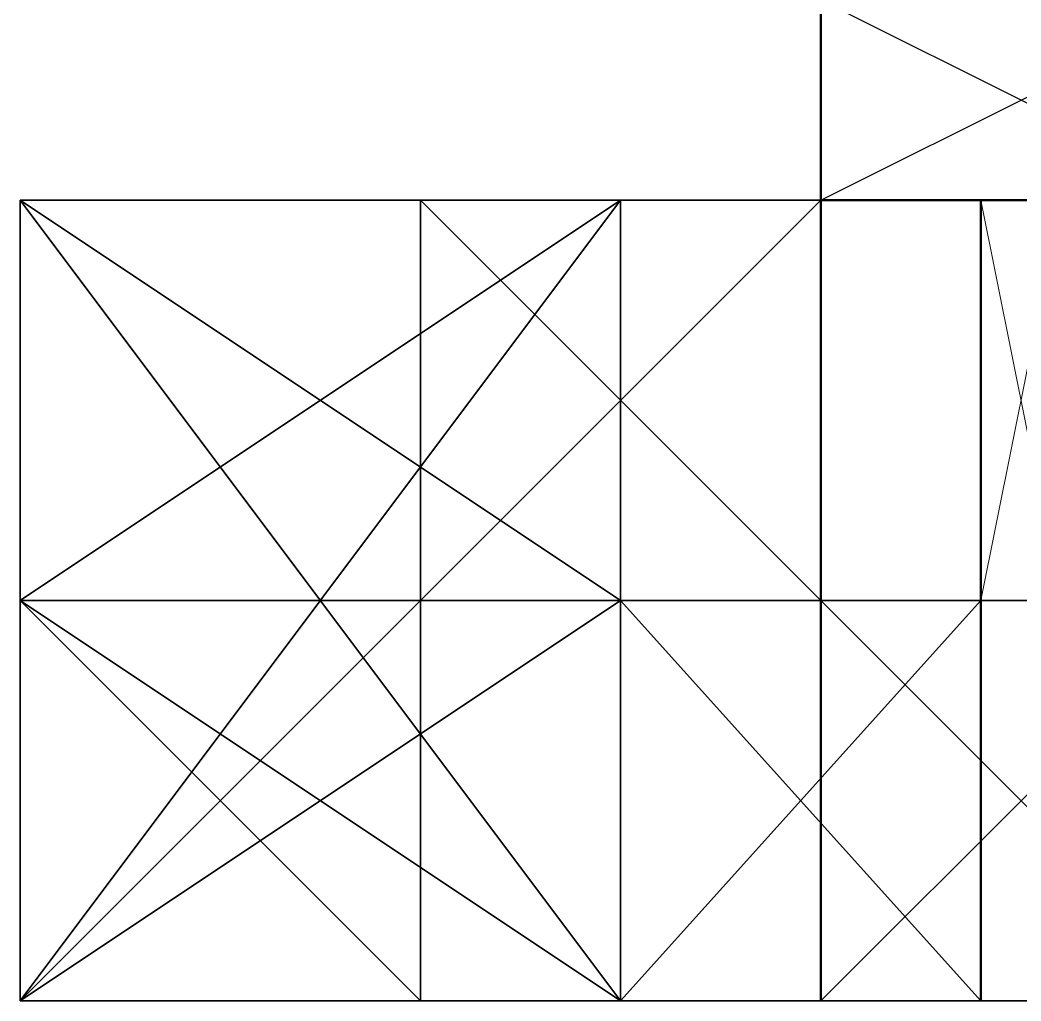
# Model space of a CAD drawing. Header units: metres. Extents: x -300 to 244, y -1173 to 40.
# Drawn here: x -300 to -280, y 0 to 19.6 of the extents above; entities that cross this region are included whole.
import ezdxf

# ---------------------------------------------------------------- set-up
doc = ezdxf.new("R2010")
doc.units = ezdxf.units.M
for name, color, linetype, lineweight in [('beam_x', 3, 'Continuous', 35), ('beam_y', 30, 'Continuous', 35), ('brace_floor', 7, 'Continuous', 18), ('brace_space', 250, 'Continuous', 35), ('brace_xz', 1, 'Continuous', 25), ('brace_yz', 6, 'Continuous', 25), ('bridge_beam', 6, 'Continuous', 50), ('bridge_brace_bot', 220, 'Continuous', 30), ('bridge_brace_face', 230, 'Continuous', 30), ('bridge_brace_top', 210, 'Continuous', 30), ('bridge_column', 200, 'Continuous', 40), ('bridge_shear_yz', 10, 'Continuous', 40), ('bridge_truss_side', 6, 'Continuous', 35), ('column', 5, 'Continuous', 50), ('core_wall', 44, 'Continuous', 50), ('OUTLINE', 9, 'Continuous', 25)]:
    doc.layers.add(name, color=color, linetype=linetype, lineweight=lineweight)

msp = doc.modelspace()

# ---------------------------------------------------------------- linework, layer by layer
at = {"layer": 'beam_x'}
for p, q in [((-300, 16), (-292, 16)), ((-300, 16, 9), (-292, 16, 9)), ((-300, 16, 15), (-292, 16, 15)), ((-300, 16, 21), (-292, 16, 21)), ((-300, 16, 27), (-292, 16, 27)), ((-300, 16, 33), (-292, 16, 33)), ((-300, 16, 39), (-292, 16, 39)), ((-300, 16, 45), (-292, 16, 45)), ((-300, 16, 51), (-292, 16, 51)), ((-300, 16, 57), (-292, 16, 57)), ((-300, 16, 63), (-292, 16, 63)), ((-300, 16, 69), (-292, 16, 69)), ((-300, 16, 75), (-292, 16, 75)), ((-292, 16), (-284, 16)), ((-292, 16, 9), (-284, 16, 9)), ((-292, 16, 15), (-284, 16, 15)), ((-292, 16, 21), (-284, 16, 21)), ((-292, 16, 27), (-284, 16, 27)), ((-292, 16, 33), (-284, 16, 33)), ((-292, 16, 39), (-284, 16, 39)), ((-292, 16, 45), (-284, 16, 45)), ((-292, 16, 51), (-284, 16, 51)), ((-292, 16, 57), (-284, 16, 57)), ((-292, 16, 63), (-284, 16, 63)), ((-292, 16, 69), (-284, 16, 69)), ((-292, 16, 75), (-284, 16, 75)), ((-288, 16, 81), (-280.8, 16, 81)), ((-288, 16, 87), (-280.8, 16, 87)), ((-288, 16, 93), (-280.8, 16, 93)), ((-288, 16, 99), (-280.8, 16, 99)), ((-288, 16, 105), (-280.8, 16, 105)), ((-288, 16, 111), (-280.8, 16, 111)), ((-288, 16, 117), (-280.8, 16, 117)), ((-288, 16, 123), (-280.8, 16, 123)), ((-288, 16, 129), (-280.8, 16, 129)), ((-288, 16, 135), (-280.8, 16, 135)), ((-288, 16, 141), (-280.8, 16, 141)), ((-288, 16, 147), (-280.8, 16, 147)), ((-288, 16, 153), (-280.8, 16, 153)), ((-284, 16), (-276, 16)), ((-284, 16, 9), (-276, 16, 9)), ((-284, 16, 15), (-276, 16, 15)), ((-284, 16, 21), (-276, 16, 21)), ((-284, 16, 27), (-276, 16, 27)), ((-284, 16, 33), (-276, 16, 33)), ((-284, 16, 39), (-276, 16, 39)), ((-284, 16, 45), (-276, 16, 45)), ((-284, 16, 51), (-276, 16, 51)), ((-284, 16, 57), (-276, 16, 57)), ((-284, 16, 63), (-276, 16, 63)), ((-284, 16, 69), (-276, 16, 69)), ((-284, 16, 75), (-276, 16, 75)), ((-280.8, 16, 81), (-279.2, 16, 81)), ((-280.8, 16, 87), (-279.2, 16, 87)), ((-280.8, 16, 93), (-279.2, 16, 93)), ((-280.8, 16, 99), (-279.2, 16, 99)), ((-280.8, 16, 105), (-279.2, 16, 105)), ((-280.8, 16, 111), (-279.2, 16, 111)), ((-280.8, 16, 117), (-279.2, 16, 117)), ((-280.8, 16, 123), (-279.2, 16, 123)), ((-280.8, 16, 129), (-279.2, 16, 129)), ((-280.8, 16, 135), (-279.2, 16, 135)), ((-280.8, 16, 141), (-279.2, 16, 141)), ((-280.8, 16, 147), (-279.2, 16, 147)), ((-280.8, 16, 153), (-279.2, 16, 153)), ((-300, 8), (-292, 8)), ((-300, 8, 9), (-292, 8, 9)), ((-300, 8, 15), (-292, 8, 15)), ((-300, 8, 21), (-292, 8, 21)), ((-300, 8, 27), (-292, 8, 27)), ((-300, 8, 33), (-292, 8, 33)), ((-300, 8, 39), (-292, 8, 39)), ((-300, 8, 45), (-292, 8, 45)), ((-300, 8, 51), (-292, 8, 51)), ((-300, 8, 57), (-292, 8, 57)), ((-300, 8, 63), (-292, 8, 63)), ((-300, 8, 69), (-292, 8, 69)), ((-300, 8, 75), (-292, 8, 75)), ((-292, 8), (-284, 8)), ((-292, 8, 9), (-284, 8, 9)), ((-292, 8, 15), (-284, 8, 15)), ((-292, 8, 21), (-284, 8, 21)), ((-292, 8, 27), (-284, 8, 27)), ((-292, 8, 33), (-284, 8, 33)), ((-292, 8, 39), (-284, 8, 39)), ((-292, 8, 45), (-284, 8, 45)), ((-292, 8, 51), (-284, 8, 51)), ((-292, 8, 57), (-284, 8, 57)), ((-292, 8, 63), (-284, 8, 63)), ((-292, 8, 69), (-284, 8, 69)), ((-292, 8, 75), (-284, 8, 75)), ((-288, 8, 81), (-280.8, 8, 81)), ((-288, 8, 87), (-280.8, 8, 87)), ((-288, 8, 93), (-280.8, 8, 93)), ((-288, 8, 99), (-280.8, 8, 99)), ((-288, 8, 105), (-280.8, 8, 105)), ((-288, 8, 111), (-280.8, 8, 111)), ((-288, 8, 117), (-280.8, 8, 117)), ((-288, 8, 123), (-280.8, 8, 123)), ((-288, 8, 129), (-280.8, 8, 129)), ((-288, 8, 135), (-280.8, 8, 135)), ((-288, 8, 141), (-280.8, 8, 141)), ((-288, 8, 147), (-280.8, 8, 147)), ((-288, 8, 153), (-280.8, 8, 153)), ((-284, 8), (-276, 8)), ((-284, 8, 9), (-276, 8, 9)), ((-284, 8, 15), (-276, 8, 15)), ((-284, 8, 21), (-276, 8, 21)), ((-284, 8, 27), (-276, 8, 27)), ((-284, 8, 33), (-276, 8, 33)), ((-284, 8, 39), (-276, 8, 39)), ((-284, 8, 45), (-276, 8, 45)), ((-284, 8, 51), (-276, 8, 51)), ((-284, 8, 57), (-276, 8, 57)), ((-284, 8, 63), (-276, 8, 63)), ((-284, 8, 69), (-276, 8, 69)), ((-284, 8, 75), (-276, 8, 75)), ((-280.8, 8, 81), (-279.2, 8, 81)), ((-280.8, 8, 87), (-279.2, 8, 87)), ((-280.8, 8, 93), (-279.2, 8, 93)), ((-280.8, 8, 99), (-279.2, 8, 99)), ((-280.8, 8, 105), (-279.2, 8, 105)), ((-280.8, 8, 111), (-279.2, 8, 111)), ((-280.8, 8, 117), (-279.2, 8, 117)), ((-280.8, 8, 123), (-279.2, 8, 123)), ((-280.8, 8, 129), (-279.2, 8, 129)), ((-280.8, 8, 135), (-279.2, 8, 135)), ((-280.8, 8, 141), (-279.2, 8, 141)), ((-280.8, 8, 147), (-279.2, 8, 147)), ((-280.8, 8, 153), (-279.2, 8, 153)), ((-300, 0), (-292, 0)), ((-300, 0, 9), (-292, 0, 9)), ((-300, 0, 15), (-292, 0, 15)), ((-300, 0, 21), (-292, 0, 21)), ((-300, 0, 27), (-292, 0, 27)), ((-300, 0, 33), (-292, 0, 33)), ((-300, 0, 39), (-292, 0, 39)), ((-300, 0, 45), (-292, 0, 45)), ((-300, 0, 51), (-292, 0, 51)), ((-300, 0, 57), (-292, 0, 57)), ((-300, 0, 63), (-292, 0, 63)), ((-300, 0, 69), (-292, 0, 69)), ((-300, 0, 75), (-292, 0, 75)), ((-292, 0), (-284, 0)), ((-292, 0, 9), (-284, 0, 9)), ((-292, 0, 15), (-284, 0, 15)), ((-292, 0, 21), (-284, 0, 21)), ((-292, 0, 27), (-284, 0, 27)), ((-292, 0, 33), (-284, 0, 33)), ((-292, 0, 39), (-284, 0, 39)), ((-292, 0, 45), (-284, 0, 45)), ((-292, 0, 51), (-284, 0, 51)), ((-292, 0, 57), (-284, 0, 57)), ((-292, 0, 63), (-284, 0, 63)), ((-292, 0, 69), (-284, 0, 69)), ((-292, 0, 75), (-284, 0, 75)), ((-288, 0, 81), (-280.8, 0, 81)), ((-288, 0, 87), (-280.8, 0, 87)), ((-288, 0, 93), (-280.8, 0, 93)), ((-288, 0, 99), (-280.8, 0, 99)), ((-288, 0, 105), (-280.8, 0, 105)), ((-288, 0, 111), (-280.8, 0, 111)), ((-288, 0, 117), (-280.8, 0, 117)), ((-288, 0, 123), (-280.8, 0, 123)), ((-288, 0, 129), (-280.8, 0, 129)), ((-288, 0, 135), (-280.8, 0, 135)), ((-288, 0, 141), (-280.8, 0, 141)), ((-288, 0, 147), (-280.8, 0, 147)), ((-288, 0, 153), (-280.8, 0, 153)), ((-284, 0), (-276, 0)), ((-284, 0, 9), (-276, 0, 9)), ((-284, 0, 15), (-276, 0, 15)), ((-284, 0, 21), (-276, 0, 21)), ((-284, 0, 27), (-276, 0, 27)), ((-284, 0, 33), (-276, 0, 33)), ((-284, 0, 39), (-276, 0, 39)), ((-284, 0, 45), (-276, 0, 45)), ((-284, 0, 51), (-276, 0, 51)), ((-284, 0, 57), (-276, 0, 57)), ((-284, 0, 63), (-276, 0, 63)), ((-284, 0, 69), (-276, 0, 69)), ((-284, 0, 75), (-276, 0, 75)), ((-280.8, 0, 81), (-279.2, 0, 81)), ((-280.8, 0, 87), (-279.2, 0, 87)), ((-280.8, 0, 93), (-279.2, 0, 93)), ((-280.8, 0, 99), (-279.2, 0, 99)), ((-280.8, 0, 105), (-279.2, 0, 105)), ((-280.8, 0, 111), (-279.2, 0, 111)), ((-280.8, 0, 117), (-279.2, 0, 117)), ((-280.8, 0, 123), (-279.2, 0, 123)), ((-280.8, 0, 129), (-279.2, 0, 129)), ((-280.8, 0, 135), (-279.2, 0, 135)), ((-280.8, 0, 141), (-279.2, 0, 141)), ((-280.8, 0, 147), (-279.2, 0, 147)), ((-280.8, 0, 153), (-279.2, 0, 153))]:
    msp.add_line(p, q, dxfattribs=at)
at = {"layer": 'beam_y'}
for p, q in [((-300, 8), (-300, 16)), ((-300, 8, 9), (-300, 16, 9)), ((-300, 8, 15), (-300, 16, 15)), ((-300, 8, 21), (-300, 16, 21)), ((-300, 8, 27), (-300, 16, 27)), ((-300, 8, 33), (-300, 16, 33)), ((-300, 8, 39), (-300, 16, 39)), ((-300, 8, 45), (-300, 16, 45)), ((-300, 8, 51), (-300, 16, 51)), ((-300, 8, 57), (-300, 16, 57)), ((-300, 8, 63), (-300, 16, 63)), ((-300, 8, 69), (-300, 16, 69)), ((-300, 8, 75), (-300, 16, 75)), ((-292, 8), (-292, 16)), ((-292, 8, 9), (-292, 16, 9)), ((-292, 8, 15), (-292, 16, 15)), ((-292, 8, 21), (-292, 16, 21)), ((-292, 8, 27), (-292, 16, 27)), ((-292, 8, 33), (-292, 16, 33)), ((-292, 8, 39), (-292, 16, 39)), ((-292, 8, 45), (-292, 16, 45)), ((-292, 8, 51), (-292, 16, 51)), ((-292, 8, 57), (-292, 16, 57)), ((-292, 8, 63), (-292, 16, 63)), ((-292, 8, 69), (-292, 16, 69)), ((-292, 8, 75), (-292, 16, 75)), ((-288, 8, 81), (-288, 16, 81)), ((-288, 8, 87), (-288, 16, 87)), ((-288, 8, 93), (-288, 16, 93)), ((-288, 8, 99), (-288, 16, 99)), ((-288, 8, 105), (-288, 16, 105)), ((-288, 8, 111), (-288, 16, 111)), ((-288, 8, 117), (-288, 16, 117)), ((-288, 8, 123), (-288, 16, 123)), ((-288, 8, 129), (-288, 16, 129)), ((-288, 8, 135), (-288, 16, 135)), ((-288, 8, 141), (-288, 16, 141)), ((-288, 8, 147), (-288, 16, 147)), ((-288, 8, 153), (-288, 16, 153)), ((-284, 8), (-284, 16)), ((-284, 8, 9), (-284, 16, 9)), ((-284, 8, 15), (-284, 16, 15)), ((-284, 8, 21), (-284, 16, 21)), ((-284, 8, 27), (-284, 16, 27)), ((-284, 8, 33), (-284, 16, 33)), ((-284, 8, 39), (-284, 16, 39)), ((-284, 8, 45), (-284, 16, 45)), ((-284, 8, 51), (-284, 16, 51)), ((-284, 8, 57), (-284, 16, 57)), ((-284, 8, 63), (-284, 16, 63)), ((-284, 8, 69), (-284, 16, 69)), ((-284, 8, 75), (-284, 16, 75)), ((-280.8, 8, 81), (-280.8, 16, 81)), ((-280.8, 8, 87), (-280.8, 16, 87)), ((-280.8, 8, 93), (-280.8, 16, 93)), ((-280.8, 8, 99), (-280.8, 16, 99)), ((-280.8, 8, 105), (-280.8, 16, 105)), ((-280.8, 8, 111), (-280.8, 16, 111)), ((-280.8, 8, 117), (-280.8, 16, 117)), ((-280.8, 8, 123), (-280.8, 16, 123)), ((-280.8, 8, 129), (-280.8, 16, 129)), ((-280.8, 8, 135), (-280.8, 16, 135)), ((-280.8, 8, 141), (-280.8, 16, 141)), ((-280.8, 8, 147), (-280.8, 16, 147)), ((-280.8, 8, 153), (-280.8, 16, 153)), ((-300, 0), (-300, 8)), ((-300, 0, 9), (-300, 8, 9)), ((-300, 0, 15), (-300, 8, 15)), ((-300, 0, 21), (-300, 8, 21)), ((-300, 0, 27), (-300, 8, 27)), ((-300, 0, 33), (-300, 8, 33)), ((-300, 0, 39), (-300, 8, 39)), ((-300, 0, 45), (-300, 8, 45)), ((-300, 0, 51), (-300, 8, 51)), ((-300, 0, 57), (-300, 8, 57)), ((-300, 0, 63), (-300, 8, 63)), ((-300, 0, 69), (-300, 8, 69)), ((-300, 0, 75), (-300, 8, 75)), ((-292, 0), (-292, 8)), ((-292, 0, 9), (-292, 8, 9)), ((-292, 0, 15), (-292, 8, 15)), ((-292, 0, 21), (-292, 8, 21)), ((-292, 0, 27), (-292, 8, 27)), ((-292, 0, 33), (-292, 8, 33)), ((-292, 0, 39), (-292, 8, 39)), ((-292, 0, 45), (-292, 8, 45)), ((-292, 0, 51), (-292, 8, 51)), ((-292, 0, 57), (-292, 8, 57)), ((-292, 0, 63), (-292, 8, 63)), ((-292, 0, 69), (-292, 8, 69)), ((-292, 0, 75), (-292, 8, 75)), ((-288, 0, 81), (-288, 8, 81)), ((-288, 0, 87), (-288, 8, 87)), ((-288, 0, 93), (-288, 8, 93)), ((-288, 0, 99), (-288, 8, 99)), ((-288, 0, 105), (-288, 8, 105)), ((-288, 0, 111), (-288, 8, 111)), ((-288, 0, 117), (-288, 8, 117)), ((-288, 0, 123), (-288, 8, 123)), ((-288, 0, 129), (-288, 8, 129)), ((-288, 0, 135), (-288, 8, 135)), ((-288, 0, 141), (-288, 8, 141)), ((-288, 0, 147), (-288, 8, 147)), ((-288, 0, 153), (-288, 8, 153)), ((-284, 0), (-284, 8)), ((-284, 0, 9), (-284, 8, 9)), ((-284, 0, 15), (-284, 8, 15)), ((-284, 0, 21), (-284, 8, 21)), ((-284, 0, 27), (-284, 8, 27)), ((-284, 0, 33), (-284, 8, 33)), ((-284, 0, 39), (-284, 8, 39)), ((-284, 0, 45), (-284, 8, 45)), ((-284, 0, 51), (-284, 8, 51)), ((-284, 0, 57), (-284, 8, 57)), ((-284, 0, 63), (-284, 8, 63)), ((-284, 0, 69), (-284, 8, 69)), ((-284, 0, 75), (-284, 8, 75)), ((-280.8, 0, 81), (-280.8, 8, 81)), ((-280.8, 0, 87), (-280.8, 8, 87)), ((-280.8, 0, 93), (-280.8, 8, 93)), ((-280.8, 0, 99), (-280.8, 8, 99)), ((-280.8, 0, 105), (-280.8, 8, 105)), ((-280.8, 0, 111), (-280.8, 8, 111)), ((-280.8, 0, 117), (-280.8, 8, 117)), ((-280.8, 0, 123), (-280.8, 8, 123)), ((-280.8, 0, 129), (-280.8, 8, 129)), ((-280.8, 0, 135), (-280.8, 8, 135)), ((-280.8, 0, 141), (-280.8, 8, 141)), ((-280.8, 0, 147), (-280.8, 8, 147)), ((-280.8, 0, 153), (-280.8, 8, 153))]:
    msp.add_line(p, q, dxfattribs=at)
at = {"layer": 'brace_floor'}
for p, q in [((-292, 8), (-284, 16)), ((-284, 8), (-292, 16)), ((-292, 8, 39), (-284, 16, 39)), ((-284, 8, 39), (-292, 16, 39)), ((-292, 8, 75), (-284, 16, 75)), ((-284, 8, 75), (-292, 16, 75)), ((-280.8, 8, 111), (-279.2, 16, 111)), ((-279.2, 8, 111), (-280.8, 16, 111)), ((-280.8, 8, 147), (-279.2, 16, 147)), ((-279.2, 8, 147), (-280.8, 16, 147)), ((-300, 0), (-292, 8)), ((-292, 0), (-300, 8)), ((-300, 0, 39), (-292, 8, 39)), ((-292, 0, 39), (-300, 8, 39)), ((-300, 0, 75), (-292, 8, 75)), ((-292, 0, 75), (-300, 8, 75)), ((-288, 0, 111), (-280.8, 8, 111)), ((-280.8, 0, 111), (-288, 8, 111)), ((-288, 0, 147), (-280.8, 8, 147)), ((-280.8, 0, 147), (-288, 8, 147)), ((-284, 0), (-276, 8)), ((-276, 0), (-284, 8)), ((-284, 0, 39), (-276, 8, 39)), ((-276, 0, 39), (-284, 8, 39)), ((-284, 0, 75), (-276, 8, 75)), ((-276, 0, 75), (-284, 8, 75))]:
    msp.add_line(p, q, dxfattribs=at)
at = {"layer": 'brace_space'}
for p, q in [((-300, 0, 75), (-288, 16, 81)), ((-300, 8, 75), (-288, 16, 81)), ((-300, 16, 75), (-288, 0, 81)), ((-300, 16, 75), (-288, 8, 81)), ((-300, 16, 75), (-288, 16, 81)), ((-300, 0, 75), (-288, 8, 81)), ((-300, 8, 75), (-288, 0, 81)), ((-300, 8, 75), (-288, 8, 81)), ((-300, 0, 75), (-288, 0, 81))]:
    msp.add_line(p, q, dxfattribs=at)
at = {"layer": 'brace_xz'}
for p, q in [((-300, 16), (-292, 16, 9)), ((-292, 16), (-300, 16, 9)), ((-300, 16, 27), (-292, 16, 39)), ((-292, 16, 27), (-300, 16, 39)), ((-300, 16, 51), (-292, 16, 63)), ((-292, 16, 51), (-300, 16, 63)), ((-292, 16), (-284, 16, 9)), ((-284, 16), (-292, 16, 9)), ((-292, 16, 15), (-284, 16, 27)), ((-284, 16, 15), (-292, 16, 27)), ((-292, 16, 39), (-284, 16, 51)), ((-284, 16, 39), (-292, 16, 51)), ((-292, 16, 63), (-284, 16, 75)), ((-284, 16, 63), (-292, 16, 75)), ((-288, 16, 87), (-280.8, 16, 99)), ((-280.8, 16, 87), (-288, 16, 99)), ((-288, 16, 99), (-280.8, 16, 111)), ((-280.8, 16, 99), (-288, 16, 111)), ((-288, 16, 111), (-280.8, 16, 123)), ((-280.8, 16, 111), (-288, 16, 123)), ((-288, 16, 123), (-280.8, 16, 135)), ((-280.8, 16, 123), (-288, 16, 135)), ((-288, 16, 135), (-280.8, 16, 147)), ((-280.8, 16, 135), (-288, 16, 147)), ((-284, 16), (-276, 16, 9)), ((-276, 16), (-284, 16, 9)), ((-284, 16, 27), (-276, 16, 39)), ((-276, 16, 27), (-284, 16, 39)), ((-284, 16, 51), (-276, 16, 63)), ((-276, 16, 51), (-284, 16, 63)), ((-300, 8), (-292, 8, 9)), ((-292, 8), (-300, 8, 9)), ((-300, 8, 15), (-292, 8, 27)), ((-292, 8, 15), (-300, 8, 27)), ((-300, 8, 39), (-292, 8, 51)), ((-292, 8, 39), (-300, 8, 51)), ((-300, 8, 63), (-292, 8, 75)), ((-292, 8, 63), (-300, 8, 75)), ((-292, 8), (-284, 8, 9)), ((-284, 8), (-292, 8, 9)), ((-292, 8, 27), (-284, 8, 39)), ((-284, 8, 27), (-292, 8, 39)), ((-292, 8, 51), (-284, 8, 63)), ((-284, 8, 51), (-292, 8, 63)), ((-288, 8, 87), (-280.8, 8, 99)), ((-280.8, 8, 87), (-288, 8, 99)), ((-288, 8, 99), (-280.8, 8, 111)), ((-280.8, 8, 99), (-288, 8, 111)), ((-288, 8, 111), (-280.8, 8, 123)), ((-280.8, 8, 111), (-288, 8, 123)), ((-288, 8, 123), (-280.8, 8, 135)), ((-280.8, 8, 123), (-288, 8, 135)), ((-288, 8, 135), (-280.8, 8, 147)), ((-280.8, 8, 135), (-288, 8, 147)), ((-284, 8), (-276, 8, 9)), ((-276, 8), (-284, 8, 9)), ((-284, 8, 15), (-276, 8, 27)), ((-276, 8, 15), (-284, 8, 27)), ((-284, 8, 39), (-276, 8, 51)), ((-276, 8, 39), (-284, 8, 51)), ((-284, 8, 63), (-276, 8, 75)), ((-276, 8, 63), (-284, 8, 75)), ((-300, 0), (-292, 0, 9)), ((-292, 0), (-300, 0, 9)), ((-300, 0, 27), (-292, 0, 39)), ((-292, 0, 27), (-300, 0, 39)), ((-300, 0, 51), (-292, 0, 63)), ((-292, 0, 51), (-300, 0, 63)), ((-292, 0), (-284, 0, 9)), ((-284, 0), (-292, 0, 9)), ((-292, 0, 15), (-284, 0, 27)), ((-284, 0, 15), (-292, 0, 27)), ((-292, 0, 39), (-284, 0, 51)), ((-284, 0, 39), (-292, 0, 51)), ((-292, 0, 63), (-284, 0, 75)), ((-284, 0, 63), (-292, 0, 75)), ((-288, 0, 87), (-280.8, 0, 99)), ((-280.8, 0, 87), (-288, 0, 99)), ((-288, 0, 99), (-280.8, 0, 111)), ((-280.8, 0, 99), (-288, 0, 111)), ((-288, 0, 111), (-280.8, 0, 123)), ((-280.8, 0, 111), (-288, 0, 123)), ((-288, 0, 123), (-280.8, 0, 135)), ((-280.8, 0, 123), (-288, 0, 135)), ((-288, 0, 135), (-280.8, 0, 147)), ((-280.8, 0, 135), (-288, 0, 147)), ((-284, 0), (-276, 0, 9)), ((-276, 0), (-284, 0, 9)), ((-284, 0, 27), (-276, 0, 39)), ((-276, 0, 27), (-284, 0, 39)), ((-284, 0, 51), (-276, 0, 63)), ((-276, 0, 51), (-284, 0, 63))]:
    msp.add_line(p, q, dxfattribs=at)
at = {"layer": 'brace_yz'}
for p, q in [((-300, 8), (-300, 16, 9)), ((-300, 16), (-300, 8, 9)), ((-300, 8, 15), (-300, 16, 27)), ((-300, 16, 15), (-300, 8, 27)), ((-300, 8, 27), (-300, 16, 39)), ((-300, 16, 27), (-300, 8, 39)), ((-300, 8, 39), (-300, 16, 51)), ((-300, 16, 39), (-300, 8, 51)), ((-300, 8, 51), (-300, 16, 63)), ((-300, 16, 51), (-300, 8, 63)), ((-300, 8, 63), (-300, 16, 75)), ((-300, 16, 63), (-300, 8, 75)), ((-292, 8), (-292, 16, 9)), ((-292, 16), (-292, 8, 9)), ((-288, 8, 99), (-288, 16, 111)), ((-288, 16, 99), (-288, 8, 111)), ((-288, 8, 123), (-288, 16, 135)), ((-288, 16, 123), (-288, 8, 135)), ((-284, 8), (-284, 16, 9)), ((-284, 16), (-284, 8, 9)), ((-300, 0), (-300, 8, 9)), ((-300, 8), (-300, 0, 9)), ((-300, 0, 15), (-300, 8, 27)), ((-300, 8, 15), (-300, 0, 27)), ((-300, 0, 27), (-300, 8, 39)), ((-300, 8, 27), (-300, 0, 39)), ((-300, 0, 39), (-300, 8, 51)), ((-300, 8, 39), (-300, 0, 51)), ((-300, 0, 51), (-300, 8, 63)), ((-300, 8, 51), (-300, 0, 63)), ((-300, 0, 63), (-300, 8, 75)), ((-300, 8, 63), (-300, 0, 75)), ((-292, 0), (-292, 8, 9)), ((-292, 8), (-292, 0, 9)), ((-288, 0, 99), (-288, 8, 111)), ((-288, 8, 99), (-288, 0, 111)), ((-288, 0, 123), (-288, 8, 135)), ((-288, 8, 123), (-288, 0, 135)), ((-284, 0), (-284, 8, 9)), ((-284, 8), (-284, 0, 9))]:
    msp.add_line(p, q, dxfattribs=at)
at = {"layer": 'bridge_beam'}
for p, q in [((-284, 16, 33), (-284, 20, 33)), ((-284, 16, 39), (-284, 20, 39)), ((-284, 16, 69), (-284, 20, 69)), ((-284, 16, 75), (-284, 20, 75)), ((-284, 16, 105), (-284, 20, 105)), ((-284, 16, 111), (-284, 20, 111)), ((-284, 16, 141), (-284, 20, 141)), ((-284, 16, 153), (-284, 20, 153)), ((-284, 16, 33), (-276, 16, 33)), ((-284, 16, 39), (-276, 16, 39)), ((-284, 16, 69), (-276, 16, 69)), ((-284, 16, 75), (-276, 16, 75)), ((-284, 16, 105), (-276, 16, 105)), ((-284, 16, 111), (-276, 16, 111)), ((-284, 16, 141), (-276, 16, 141)), ((-284, 16, 153), (-276, 16, 153))]:
    msp.add_line(p, q, dxfattribs=at)
at = {"layer": 'bridge_brace_bot'}
for p, q in [((-284, 16, 33), (-276, 20, 33)), ((-276, 16, 33), (-284, 20, 33)), ((-284, 16, 69), (-276, 20, 69)), ((-276, 16, 69), (-284, 20, 69)), ((-284, 16, 105), (-276, 20, 105)), ((-276, 16, 105), (-284, 20, 105)), ((-284, 16, 141), (-276, 20, 141)), ((-276, 16, 141), (-284, 20, 141))]:
    msp.add_line(p, q, dxfattribs=at)
at = {"layer": 'bridge_brace_face'}
for p, q in [((-284, 16, 33), (-276, 16, 39)), ((-276, 16, 33), (-284, 16, 39)), ((-284, 16, 69), (-276, 16, 75)), ((-276, 16, 69), (-284, 16, 75)), ((-284, 16, 105), (-276, 16, 111)), ((-276, 16, 105), (-284, 16, 111)), ((-284, 16, 141), (-276, 16, 153)), ((-276, 16, 141), (-284, 16, 153))]:
    msp.add_line(p, q, dxfattribs=at)
at = {"layer": 'bridge_brace_top'}
for p, q in [((-284, 16, 39), (-276, 20, 39)), ((-276, 16, 39), (-284, 20, 39)), ((-284, 16, 75), (-276, 20, 75)), ((-276, 16, 75), (-284, 20, 75)), ((-284, 16, 111), (-276, 20, 111)), ((-276, 16, 111), (-284, 20, 111)), ((-284, 16, 153), (-276, 20, 153)), ((-276, 16, 153), (-284, 20, 153))]:
    msp.add_line(p, q, dxfattribs=at)
at = {"layer": 'bridge_column'}
for p, q in [((-284, 16, 33), (-284, 16, 39)), ((-284, 16, 69), (-284, 16, 75)), ((-284, 16, 105), (-284, 16, 111)), ((-284, 16, 141), (-284, 16, 153))]:
    msp.add_line(p, q, dxfattribs=at)
at = {"layer": 'bridge_shear_yz'}
for p, q in [((-284, 16, 33), (-284, 20, 39)), ((-284, 16, 39), (-284, 20, 33)), ((-284, 16, 69), (-284, 20, 75)), ((-284, 16, 75), (-284, 20, 69)), ((-284, 16, 105), (-284, 20, 111)), ((-284, 16, 111), (-284, 20, 105)), ((-284, 16, 141), (-284, 20, 153)), ((-284, 16, 153), (-284, 20, 141))]:
    msp.add_line(p, q, dxfattribs=at)
at = {"layer": 'bridge_truss_side'}
for p, q in [((-284, 16, 33), (-284, 20, 39)), ((-284, 16, 39), (-284, 20, 33)), ((-284, 16, 69), (-284, 20, 75)), ((-284, 16, 75), (-284, 20, 69)), ((-284, 16, 105), (-284, 20, 111)), ((-284, 16, 111), (-284, 20, 105)), ((-284, 16, 141), (-284, 20, 153)), ((-284, 16, 153), (-284, 20, 141))]:
    msp.add_line(p, q, dxfattribs=at)
at = {"layer": 'column'}
for p, q in [((-300, 16), (-300, 16, 9)), ((-300, 16, 9), (-300, 16, 15)), ((-300, 16, 15), (-300, 16, 21)), ((-300, 16, 21), (-300, 16, 27)), ((-300, 16, 27), (-300, 16, 33)), ((-300, 16, 33), (-300, 16, 39)), ((-300, 16, 39), (-300, 16, 45)), ((-300, 16, 45), (-300, 16, 51)), ((-300, 16, 51), (-300, 16, 57)), ((-300, 16, 57), (-300, 16, 63)), ((-300, 16, 63), (-300, 16, 69)), ((-300, 16, 69), (-300, 16, 75)), ((-292, 16), (-292, 16, 9)), ((-292, 16, 9), (-292, 16, 15)), ((-292, 16, 15), (-292, 16, 21)), ((-292, 16, 21), (-292, 16, 27)), ((-292, 16, 27), (-292, 16, 33)), ((-292, 16, 33), (-292, 16, 39)), ((-292, 16, 39), (-292, 16, 45)), ((-292, 16, 45), (-292, 16, 51)), ((-292, 16, 51), (-292, 16, 57)), ((-292, 16, 57), (-292, 16, 63)), ((-292, 16, 63), (-292, 16, 69)), ((-292, 16, 69), (-292, 16, 75)), ((-288, 16, 81), (-288, 16, 87)), ((-288, 16, 87), (-288, 16, 93)), ((-288, 16, 93), (-288, 16, 99)), ((-288, 16, 99), (-288, 16, 105)), ((-288, 16, 105), (-288, 16, 111)), ((-288, 16, 111), (-288, 16, 117)), ((-288, 16, 117), (-288, 16, 123)), ((-288, 16, 123), (-288, 16, 129)), ((-288, 16, 129), (-288, 16, 135)), ((-288, 16, 135), (-288, 16, 141)), ((-288, 16, 141), (-288, 16, 147)), ((-288, 16, 147), (-288, 16, 153)), ((-284, 16), (-284, 16, 9)), ((-284, 16, 9), (-284, 16, 15)), ((-284, 16, 15), (-284, 16, 21)), ((-284, 16, 21), (-284, 16, 27)), ((-284, 16, 27), (-284, 16, 33)), ((-284, 16, 33), (-284, 16, 39)), ((-284, 16, 39), (-284, 16, 45)), ((-284, 16, 45), (-284, 16, 51)), ((-284, 16, 51), (-284, 16, 57)), ((-284, 16, 57), (-284, 16, 63)), ((-284, 16, 63), (-284, 16, 69)), ((-284, 16, 69), (-284, 16, 75)), ((-280.8, 16, 81), (-280.8, 16, 87)), ((-280.8, 16, 87), (-280.8, 16, 93)), ((-280.8, 16, 93), (-280.8, 16, 99)), ((-280.8, 16, 99), (-280.8, 16, 105)), ((-280.8, 16, 105), (-280.8, 16, 111)), ((-280.8, 16, 111), (-280.8, 16, 117)), ((-280.8, 16, 117), (-280.8, 16, 123)), ((-280.8, 16, 123), (-280.8, 16, 129)), ((-280.8, 16, 129), (-280.8, 16, 135)), ((-280.8, 16, 135), (-280.8, 16, 141)), ((-280.8, 16, 141), (-280.8, 16, 147)), ((-280.8, 16, 147), (-280.8, 16, 153)), ((-300, 8), (-300, 8, 9)), ((-300, 8, 9), (-300, 8, 15)), ((-300, 8, 15), (-300, 8, 21)), ((-300, 8, 21), (-300, 8, 27)), ((-300, 8, 27), (-300, 8, 33)), ((-300, 8, 33), (-300, 8, 39)), ((-300, 8, 39), (-300, 8, 45)), ((-300, 8, 45), (-300, 8, 51)), ((-300, 8, 51), (-300, 8, 57)), ((-300, 8, 57), (-300, 8, 63)), ((-300, 8, 63), (-300, 8, 69)), ((-300, 8, 69), (-300, 8, 75)), ((-292, 8), (-292, 8, 9)), ((-292, 8, 9), (-292, 8, 15)), ((-292, 8, 15), (-292, 8, 21)), ((-292, 8, 21), (-292, 8, 27)), ((-292, 8, 27), (-292, 8, 33)), ((-292, 8, 33), (-292, 8, 39)), ((-292, 8, 39), (-292, 8, 45)), ((-292, 8, 45), (-292, 8, 51)), ((-292, 8, 51), (-292, 8, 57)), ((-292, 8, 57), (-292, 8, 63)), ((-292, 8, 63), (-292, 8, 69)), ((-292, 8, 69), (-292, 8, 75)), ((-288, 8, 81), (-288, 8, 87)), ((-288, 8, 87), (-288, 8, 93)), ((-288, 8, 93), (-288, 8, 99)), ((-288, 8, 99), (-288, 8, 105)), ((-288, 8, 105), (-288, 8, 111)), ((-288, 8, 111), (-288, 8, 117)), ((-288, 8, 117), (-288, 8, 123)), ((-288, 8, 123), (-288, 8, 129)), ((-288, 8, 129), (-288, 8, 135)), ((-288, 8, 135), (-288, 8, 141)), ((-288, 8, 141), (-288, 8, 147)), ((-288, 8, 147), (-288, 8, 153)), ((-284, 8), (-284, 8, 9)), ((-284, 8, 9), (-284, 8, 15)), ((-284, 8, 15), (-284, 8, 21)), ((-284, 8, 21), (-284, 8, 27)), ((-284, 8, 27), (-284, 8, 33)), ((-284, 8, 33), (-284, 8, 39)), ((-284, 8, 39), (-284, 8, 45)), ((-284, 8, 45), (-284, 8, 51)), ((-284, 8, 51), (-284, 8, 57)), ((-284, 8, 57), (-284, 8, 63)), ((-284, 8, 63), (-284, 8, 69)), ((-284, 8, 69), (-284, 8, 75)), ((-280.8, 8, 81), (-280.8, 8, 87)), ((-280.8, 8, 87), (-280.8, 8, 93)), ((-280.8, 8, 93), (-280.8, 8, 99)), ((-280.8, 8, 99), (-280.8, 8, 105)), ((-280.8, 8, 105), (-280.8, 8, 111)), ((-280.8, 8, 111), (-280.8, 8, 117)), ((-280.8, 8, 117), (-280.8, 8, 123)), ((-280.8, 8, 123), (-280.8, 8, 129)), ((-280.8, 8, 129), (-280.8, 8, 135)), ((-280.8, 8, 135), (-280.8, 8, 141)), ((-280.8, 8, 141), (-280.8, 8, 147)), ((-280.8, 8, 147), (-280.8, 8, 153)), ((-300, 0), (-300, 0, 9)), ((-300, 0, 9), (-300, 0, 15)), ((-300, 0, 15), (-300, 0, 21)), ((-300, 0, 21), (-300, 0, 27)), ((-300, 0, 27), (-300, 0, 33)), ((-300, 0, 33), (-300, 0, 39)), ((-300, 0, 39), (-300, 0, 45)), ((-300, 0, 45), (-300, 0, 51)), ((-300, 0, 51), (-300, 0, 57)), ((-300, 0, 57), (-300, 0, 63)), ((-300, 0, 63), (-300, 0, 69)), ((-300, 0, 69), (-300, 0, 75)), ((-292, 0), (-292, 0, 9)), ((-292, 0, 9), (-292, 0, 15)), ((-292, 0, 15), (-292, 0, 21)), ((-292, 0, 21), (-292, 0, 27)), ((-292, 0, 27), (-292, 0, 33)), ((-292, 0, 33), (-292, 0, 39)), ((-292, 0, 39), (-292, 0, 45)), ((-292, 0, 45), (-292, 0, 51)), ((-292, 0, 51), (-292, 0, 57)), ((-292, 0, 57), (-292, 0, 63)), ((-292, 0, 63), (-292, 0, 69)), ((-292, 0, 69), (-292, 0, 75)), ((-288, 0, 81), (-288, 0, 87)), ((-288, 0, 87), (-288, 0, 93)), ((-288, 0, 93), (-288, 0, 99)), ((-288, 0, 99), (-288, 0, 105)), ((-288, 0, 105), (-288, 0, 111)), ((-288, 0, 111), (-288, 0, 117)), ((-288, 0, 117), (-288, 0, 123)), ((-288, 0, 123), (-288, 0, 129)), ((-288, 0, 129), (-288, 0, 135)), ((-288, 0, 135), (-288, 0, 141)), ((-288, 0, 141), (-288, 0, 147)), ((-288, 0, 147), (-288, 0, 153)), ((-284, 0), (-284, 0, 9)), ((-284, 0, 9), (-284, 0, 15)), ((-284, 0, 15), (-284, 0, 21)), ((-284, 0, 21), (-284, 0, 27)), ((-284, 0, 27), (-284, 0, 33)), ((-284, 0, 33), (-284, 0, 39)), ((-284, 0, 39), (-284, 0, 45)), ((-284, 0, 45), (-284, 0, 51)), ((-284, 0, 51), (-284, 0, 57)), ((-284, 0, 57), (-284, 0, 63)), ((-284, 0, 63), (-284, 0, 69)), ((-284, 0, 69), (-284, 0, 75)), ((-280.8, 0, 81), (-280.8, 0, 87)), ((-280.8, 0, 87), (-280.8, 0, 93)), ((-280.8, 0, 93), (-280.8, 0, 99)), ((-280.8, 0, 99), (-280.8, 0, 105)), ((-280.8, 0, 105), (-280.8, 0, 111)), ((-280.8, 0, 111), (-280.8, 0, 117)), ((-280.8, 0, 117), (-280.8, 0, 123)), ((-280.8, 0, 123), (-280.8, 0, 129)), ((-280.8, 0, 129), (-280.8, 0, 135)), ((-280.8, 0, 135), (-280.8, 0, 141)), ((-280.8, 0, 141), (-280.8, 0, 147)), ((-280.8, 0, 147), (-280.8, 0, 153))]:
    msp.add_line(p, q, dxfattribs=at)
at = {"layer": 'core_wall'}
for p, q in [((-284, 8), (-284, 16, 9)), ((-284, 16), (-284, 8, 9)), ((-284, 8, 21), (-284, 16, 27)), ((-284, 16, 21), (-284, 8, 27)), ((-284, 8, 39), (-284, 16, 45)), ((-284, 16, 39), (-284, 8, 45)), ((-284, 8, 57), (-284, 16, 63)), ((-284, 16, 57), (-284, 8, 63)), ((-280.8, 8, 93), (-280.8, 16, 99)), ((-280.8, 16, 93), (-280.8, 8, 99)), ((-280.8, 8, 111), (-280.8, 16, 117)), ((-280.8, 16, 111), (-280.8, 8, 117)), ((-280.8, 8, 129), (-280.8, 16, 135)), ((-280.8, 16, 129), (-280.8, 8, 135)), ((-280.8, 8, 147), (-280.8, 16, 153)), ((-280.8, 16, 147), (-280.8, 8, 153)), ((-284, 0), (-284, 8, 9)), ((-284, 8), (-284, 0, 9)), ((-284, 0, 21), (-284, 8, 27)), ((-284, 8, 21), (-284, 0, 27)), ((-284, 0, 39), (-284, 8, 45)), ((-284, 8, 39), (-284, 0, 45)), ((-284, 0, 57), (-284, 8, 63)), ((-284, 8, 57), (-284, 0, 63)), ((-280.8, 0, 93), (-280.8, 8, 99)), ((-280.8, 8, 93), (-280.8, 0, 99)), ((-280.8, 0, 111), (-280.8, 8, 117)), ((-280.8, 8, 111), (-280.8, 0, 117)), ((-280.8, 0, 129), (-280.8, 8, 135)), ((-280.8, 8, 129), (-280.8, 0, 135)), ((-280.8, 0, 147), (-280.8, 8, 153)), ((-280.8, 8, 147), (-280.8, 0, 153))]:
    msp.add_line(p, q, dxfattribs=at)
at = {"layer": 'OUTLINE'}
for p, q in [((-288, 16, 147), (-280.8, 16, 153)), ((-280.8, 16, 147), (-288, 16, 153)), ((-288, 0, 147), (-280.8, 0, 153)), ((-280.8, 0, 147), (-288, 0, 153))]:
    msp.add_line(p, q, dxfattribs=at)

doc.saveas('drawing.dxf')
